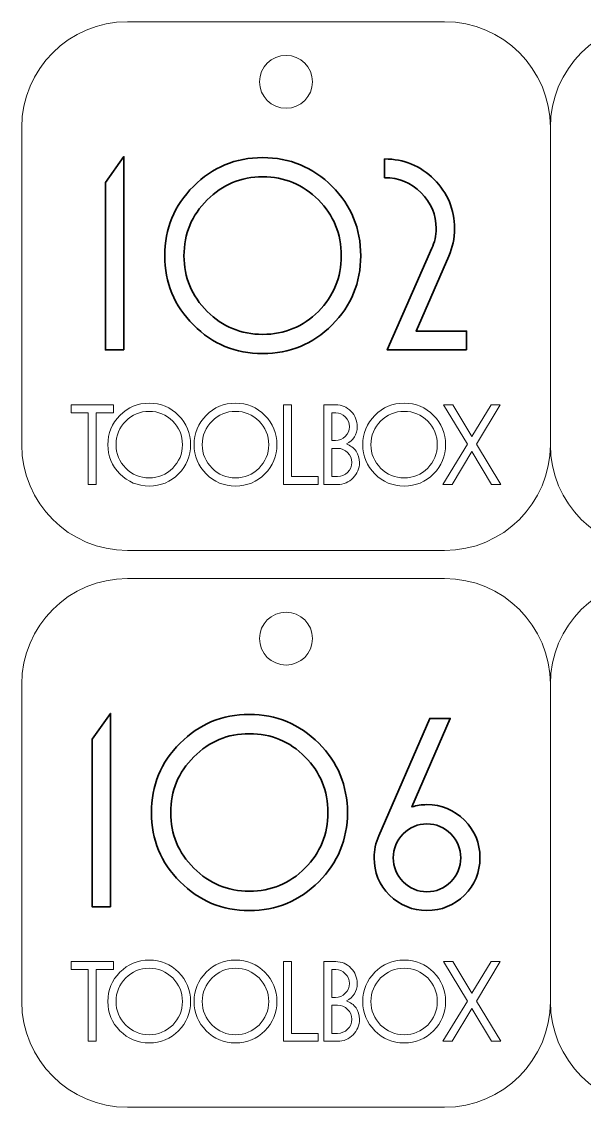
# Model space of a CAD drawing. Header units: inches. Extents: x 269 to 1026, y -294 to 278.
# Drawn here: x 269.5 to 322.7, y -138.3 to -35.6 of the extents above; entities that cross this region are included whole.
import ezdxf

# ---------------------------------------------------------------- set-up
doc = ezdxf.new("R2010")
doc.units = ezdxf.units.IN
doc.header["$MEASUREMENT"] = 0
doc.layers.add('Default', color=7, linetype='Continuous')

# ---------------------------------------------------------------- blocks, each defined once
blk = doc.blocks.new('block 405')
at = {"layer": 'Default', "color": 7, "lineweight": 35}
blk.add_lwpolyline([(279.13, -66.67), (277.39, -66.67), (277.39, -50.83), (279.13, -48.39), (279.13, -66.67)], dxfattribs=at)
for points, knots in [([(301.54, -57.77), (301.54, -60.32), (300.64, -62.5), (298.83, -64.31), (297.01, -66.13), (294.83, -67.03), (292.26, -67.03), (289.69, -67.03), (287.51, -66.13), (285.71, -64.31), (283.91, -62.5), (283, -60.32), (283, -57.77), (283, -55.21), (283.91, -53.02), (285.71, -51.21), (287.51, -49.4), (289.69, -48.49), (292.26, -48.49), (294.83, -48.49), (297.01, -49.4), (298.83, -51.21), (300.64, -53.02), (301.54, -55.21), (301.54, -57.77)], [0, 0, 0, 0, 1, 1, 1, 2, 2, 2, 3, 3, 3, 4, 4, 4, 5, 5, 5, 6, 6, 6, 7, 7, 7, 8, 8, 8, 8]), ([(311.55, -66.67), (311.55, -66.67), (304.04, -66.67), (304.04, -66.67), (304.04, -66.67), (308.25, -57.07), (308.25, -57.07), (308.53, -56.52), (308.67, -55.89), (308.67, -55.2), (308.67, -53.88), (308.19, -52.75), (307.24, -51.81), (306.29, -50.86), (305.15, -50.39), (303.8, -50.39), (303.8, -50.39), (303.8, -48.62), (303.8, -48.62), (305.62, -48.62), (307.18, -49.26), (308.47, -50.55), (309.76, -51.83), (310.41, -53.38), (310.41, -55.2), (310.41, -56.14), (310.23, -57), (309.86, -57.8), (309.86, -57.8), (306.77, -64.9), (306.77, -64.9), (306.77, -64.9), (311.55, -64.9), (311.55, -64.9), (311.55, -64.9), (311.55, -66.67), (311.55, -66.67)], [0, 0, 0, 0, 1, 1, 1, 2, 2, 2, 3, 3, 3, 4, 4, 4, 5, 5, 5, 6, 6, 6, 7, 7, 7, 8, 8, 8, 9, 9, 9, 10, 10, 10, 11, 11, 11, 12, 12, 12, 12]), ([(299.7, -57.77), (299.7, -55.71), (298.97, -53.95), (297.53, -52.5), (296.08, -51.04), (294.32, -50.31), (292.26, -50.31), (290.22, -50.31), (288.46, -51.04), (287.01, -52.5), (285.55, -53.95), (284.82, -55.71), (284.82, -57.77), (284.82, -59.82), (285.55, -61.57), (287.01, -63.03), (288.46, -64.48), (290.22, -65.21), (292.26, -65.21), (294.32, -65.21), (296.08, -64.48), (297.53, -63.03), (298.97, -61.57), (299.7, -59.82), (299.7, -57.77)], [0, 0, 0, 0, 1, 1, 1, 2, 2, 2, 3, 3, 3, 4, 4, 4, 5, 5, 5, 6, 6, 6, 7, 7, 7, 8, 8, 8, 8])]:
    blk.add_open_spline(points, degree=3, knots=knots, dxfattribs=at)
blk = doc.blocks.new('block 404')
at = {"layer": 'Default'}
blk.add_blockref('block 405', (0, 0), dxfattribs=at)
blk = doc.blocks.new('block 413')
at = {"layer": 'Default', "color": 7, "lineweight": 35}
blk.add_lwpolyline([(277.87, -119.33), (276.13, -119.33), (276.13, -103.49), (277.87, -101.05), (277.87, -119.33)], dxfattribs=at)
for points, knots in [([(300.28, -110.44), (300.28, -112.98), (299.38, -115.16), (297.56, -116.98), (295.75, -118.79), (293.56, -119.69), (291, -119.69), (288.43, -119.69), (286.25, -118.79), (284.45, -116.98), (282.64, -115.16), (281.74, -112.98), (281.74, -110.44), (281.74, -107.87), (282.64, -105.68), (284.45, -103.87), (286.25, -102.06), (288.43, -101.15), (291, -101.15), (293.56, -101.15), (295.75, -102.06), (297.56, -103.87), (299.38, -105.68), (300.28, -107.87), (300.28, -110.44)], [0, 0, 0, 0, 1, 1, 1, 2, 2, 2, 3, 3, 3, 4, 4, 4, 5, 5, 5, 6, 6, 6, 7, 7, 7, 8, 8, 8, 8]), ([(312.81, -114.7), (312.81, -116.09), (312.32, -117.27), (311.34, -118.24), (310.36, -119.21), (309.18, -119.69), (307.8, -119.69), (306.43, -119.69), (305.25, -119.21), (304.27, -118.24), (303.29, -117.27), (302.8, -116.09), (302.8, -114.7), (302.8, -114.01), (302.95, -113.31), (303.25, -112.62), (303.25, -112.62), (308.06, -101.52), (308.06, -101.52), (308.06, -101.52), (310.01, -101.52), (310.01, -101.52), (310.01, -101.52), (306.38, -109.89), (306.38, -109.89), (306.84, -109.75), (307.3, -109.68), (307.79, -109.68), (309.18, -109.68), (310.36, -110.17), (311.34, -111.15), (312.32, -112.13), (312.81, -113.31), (312.81, -114.7)], [0, 0, 0, 0, 1, 1, 1, 2, 2, 2, 3, 3, 3, 4, 4, 4, 5, 5, 5, 6, 6, 6, 7, 7, 7, 8, 8, 8, 9, 9, 9, 10, 10, 10, 11, 11, 11, 11]), ([(298.44, -110.44), (298.44, -108.37), (297.71, -106.61), (296.26, -105.16), (294.82, -103.7), (293.06, -102.97), (291, -102.97), (288.95, -102.97), (287.2, -103.7), (285.75, -105.16), (284.29, -106.61), (283.56, -108.37), (283.56, -110.44), (283.56, -112.48), (284.29, -114.23), (285.75, -115.69), (287.2, -117.14), (288.95, -117.87), (291, -117.87), (293.06, -117.87), (294.82, -117.14), (296.26, -115.69), (297.71, -114.23), (298.44, -112.48), (298.44, -110.44)], [0, 0, 0, 0, 1, 1, 1, 2, 2, 2, 3, 3, 3, 4, 4, 4, 5, 5, 5, 6, 6, 6, 7, 7, 7, 8, 8, 8, 8]), ([(310.99, -114.71), (310.99, -113.83), (310.68, -113.07), (310.06, -112.44), (309.43, -111.82), (308.68, -111.5), (307.8, -111.5), (306.93, -111.5), (306.18, -111.82), (305.56, -112.44), (304.94, -113.07), (304.62, -113.83), (304.62, -114.71), (304.62, -115.6), (304.94, -116.36), (305.56, -116.98), (306.18, -117.61), (306.93, -117.92), (307.8, -117.92), (308.68, -117.92), (309.43, -117.61), (310.06, -116.98), (310.68, -116.36), (310.99, -115.6), (310.99, -114.71)], [0, 0, 0, 0, 1, 1, 1, 2, 2, 2, 3, 3, 3, 4, 4, 4, 5, 5, 5, 6, 6, 6, 7, 7, 7, 8, 8, 8, 8])]:
    blk.add_open_spline(points, degree=3, knots=knots, dxfattribs=at)
blk = doc.blocks.new('block 412')
at = {"layer": 'Default'}
blk.add_blockref('block 413', (0, 0), dxfattribs=at)
blk = doc.blocks.new('block 780')
at = {"layer": 'Default', "color": 240, "lineweight": 9}
blk.add_open_spline([(279.47, -85.64), (279.47, -85.64), (309.47, -85.64), (309.47, -85.64), (314.99, -85.64), (319.47, -81.16), (319.47, -75.64), (319.47, -75.64), (319.47, -45.64), (319.47, -45.64), (319.47, -40.12), (314.99, -35.64), (309.47, -35.64), (309.47, -35.64), (279.47, -35.64), (279.47, -35.64), (273.95, -35.64), (269.47, -40.12), (269.47, -45.64), (269.47, -45.64), (269.47, -75.64), (269.47, -75.64), (269.47, -81.16), (273.95, -85.64), (279.47, -85.64)], degree=3, knots=[0, 0, 0, 0, 1, 1, 1, 2, 2, 2, 3, 3, 3, 4, 4, 4, 5, 5, 5, 6, 6, 6, 7, 7, 7, 8, 8, 8, 8], dxfattribs=at)
blk = doc.blocks.new('block 781')
at = {"layer": 'Default', "color": 240, "lineweight": 9}
blk.add_open_spline([(291.97, -41.32), (291.97, -39.94), (293.09, -38.82), (294.47, -38.82), (295.85, -38.82), (296.97, -39.94), (296.97, -41.32), (296.97, -42.7), (295.85, -43.82), (294.47, -43.82), (293.09, -43.82), (291.97, -42.7), (291.97, -41.32)], degree=3, knots=[0, 0, 0, 0, 1, 1, 1, 2, 2, 2, 3, 3, 3, 4, 4, 4, 4], dxfattribs=at)
blk = doc.blocks.new('block 782')
at = {"layer": 'Default', "color": 7, "lineweight": 5}
blk.add_lwpolyline([(278.15, -72.62), (276.51, -72.62), (276.51, -79.4), (275.77, -79.4), (275.77, -72.62), (274.15, -72.62), (274.15, -71.87), (278.15, -71.87), (278.15, -72.62)], dxfattribs=at)
blk = doc.blocks.new('block 783')
at = {"layer": 'Default', "color": 7, "lineweight": 5}
blk.add_open_spline([(285.45, -75.64), (285.45, -76.72), (285.07, -77.64), (284.3, -78.4), (283.54, -79.17), (282.61, -79.55), (281.53, -79.55), (280.45, -79.55), (279.52, -79.17), (278.76, -78.4), (278, -77.64), (277.62, -76.72), (277.62, -75.64), (277.62, -74.56), (278, -73.63), (278.76, -72.87), (279.52, -72.1), (280.45, -71.72), (281.53, -71.72), (282.61, -71.72), (283.54, -72.1), (284.3, -72.87), (285.07, -73.63), (285.45, -74.56), (285.45, -75.64)], degree=3, knots=[0, 0, 0, 0, 1, 1, 1, 2, 2, 2, 3, 3, 3, 4, 4, 4, 5, 5, 5, 6, 6, 6, 7, 7, 7, 8, 8, 8, 8], dxfattribs=at)
blk = doc.blocks.new('block 784')
at = {"layer": 'Default', "color": 7, "lineweight": 5}
blk.add_open_spline([(284.67, -75.64), (284.67, -74.77), (284.37, -74.02), (283.75, -73.41), (283.14, -72.79), (282.4, -72.49), (281.53, -72.49), (280.67, -72.49), (279.93, -72.79), (279.31, -73.41), (278.7, -74.02), (278.39, -74.77), (278.39, -75.64), (278.39, -76.5), (278.7, -77.24), (279.31, -77.86), (279.93, -78.47), (280.67, -78.78), (281.53, -78.78), (282.4, -78.78), (283.14, -78.47), (283.75, -77.86), (284.37, -77.24), (284.67, -76.5), (284.67, -75.64)], degree=3, knots=[0, 0, 0, 0, 1, 1, 1, 2, 2, 2, 3, 3, 3, 4, 4, 4, 5, 5, 5, 6, 6, 6, 7, 7, 7, 8, 8, 8, 8], dxfattribs=at)
blk = doc.blocks.new('block 785')
at = {"layer": 'Default', "color": 7, "lineweight": 5}
blk.add_open_spline([(293.61, -75.64), (293.61, -76.72), (293.23, -77.64), (292.47, -78.4), (291.7, -79.17), (290.78, -79.55), (289.69, -79.55), (288.61, -79.55), (287.68, -79.17), (286.92, -78.4), (286.16, -77.64), (285.78, -76.72), (285.78, -75.64), (285.78, -74.56), (286.16, -73.63), (286.92, -72.87), (287.68, -72.1), (288.61, -71.72), (289.69, -71.72), (290.78, -71.72), (291.7, -72.1), (292.47, -72.87), (293.23, -73.63), (293.61, -74.56), (293.61, -75.64)], degree=3, knots=[0, 0, 0, 0, 1, 1, 1, 2, 2, 2, 3, 3, 3, 4, 4, 4, 5, 5, 5, 6, 6, 6, 7, 7, 7, 8, 8, 8, 8], dxfattribs=at)
blk = doc.blocks.new('block 786')
at = {"layer": 'Default', "color": 7, "lineweight": 5}
blk.add_open_spline([(292.83, -75.64), (292.83, -74.77), (292.53, -74.02), (291.92, -73.41), (291.3, -72.79), (290.56, -72.49), (289.69, -72.49), (288.83, -72.49), (288.09, -72.79), (287.47, -73.41), (286.86, -74.02), (286.55, -74.77), (286.55, -75.64), (286.55, -76.5), (286.86, -77.24), (287.47, -77.86), (288.09, -78.47), (288.83, -78.78), (289.69, -78.78), (290.56, -78.78), (291.3, -78.47), (291.92, -77.86), (292.53, -77.24), (292.83, -76.5), (292.83, -75.64)], degree=3, knots=[0, 0, 0, 0, 1, 1, 1, 2, 2, 2, 3, 3, 3, 4, 4, 4, 5, 5, 5, 6, 6, 6, 7, 7, 7, 8, 8, 8, 8], dxfattribs=at)
blk = doc.blocks.new('block 787')
at = {"layer": 'Default', "color": 7, "lineweight": 5}
blk.add_lwpolyline([(297.5, -79.4), (294.24, -79.4), (294.24, -71.87), (294.98, -71.87), (294.98, -78.65), (297.5, -78.65), (297.5, -79.4)], dxfattribs=at)
blk = doc.blocks.new('block 788')
at = {"layer": 'Default', "color": 7, "lineweight": 5}
blk.add_open_spline([(301.42, -77.32), (301.42, -77.89), (301.22, -78.38), (300.81, -78.79), (300.41, -79.19), (299.92, -79.4), (299.35, -79.4), (299.35, -79.4), (298.05, -79.4), (298.05, -79.4), (298.05, -79.4), (298.05, -71.87), (298.05, -71.87), (298.05, -71.87), (299.17, -71.87), (299.17, -71.87), (299.74, -71.87), (300.22, -72.07), (300.61, -72.48), (301.01, -72.88), (301.2, -73.37), (301.2, -73.94), (301.2, -74.69), (300.86, -75.24), (300.18, -75.57), (300.56, -75.71), (300.87, -75.94), (301.09, -76.25), (301.31, -76.56), (301.42, -76.92), (301.42, -77.32)], degree=3, knots=[0, 0, 0, 0, 1, 1, 1, 2, 2, 2, 3, 3, 3, 4, 4, 4, 5, 5, 5, 6, 6, 6, 7, 7, 7, 8, 8, 8, 9, 9, 9, 10, 10, 10, 10], dxfattribs=at)
blk = doc.blocks.new('block 789')
at = {"layer": 'Default', "color": 7, "lineweight": 5}
blk.add_open_spline([(300.47, -73.94), (300.47, -73.58), (300.34, -73.27), (300.08, -73.01), (299.83, -72.75), (299.52, -72.62), (299.17, -72.62), (299.17, -72.62), (298.79, -72.62), (298.79, -72.62), (298.79, -72.62), (298.79, -75.24), (298.79, -75.24), (298.79, -75.24), (299.14, -75.24), (299.14, -75.24), (299.51, -75.24), (299.82, -75.12), (300.08, -74.86), (300.34, -74.6), (300.47, -74.3), (300.47, -73.94)], degree=3, knots=[0, 0, 0, 0, 1, 1, 1, 2, 2, 2, 3, 3, 3, 4, 4, 4, 5, 5, 5, 6, 6, 6, 7, 7, 7, 7], dxfattribs=at)
blk = doc.blocks.new('block 790')
at = {"layer": 'Default', "color": 7, "lineweight": 5}
blk.add_open_spline([(300.69, -77.32), (300.69, -76.95), (300.56, -76.64), (300.29, -76.38), (300.03, -76.12), (299.71, -75.99), (299.34, -75.99), (299.34, -75.99), (298.79, -75.99), (298.79, -75.99), (298.79, -75.99), (298.79, -78.65), (298.79, -78.65), (298.79, -78.65), (299.34, -78.65), (299.34, -78.65), (299.71, -78.65), (300.03, -78.52), (300.29, -78.26), (300.56, -78), (300.69, -77.69), (300.69, -77.32)], degree=3, knots=[0, 0, 0, 0, 1, 1, 1, 2, 2, 2, 3, 3, 3, 4, 4, 4, 5, 5, 5, 6, 6, 6, 7, 7, 7, 7], dxfattribs=at)
blk = doc.blocks.new('block 791')
at = {"layer": 'Default', "color": 7, "lineweight": 5}
blk.add_open_spline([(309.56, -75.64), (309.56, -76.72), (309.18, -77.64), (308.42, -78.4), (307.65, -79.17), (306.73, -79.55), (305.64, -79.55), (304.56, -79.55), (303.63, -79.17), (302.87, -78.4), (302.11, -77.64), (301.73, -76.72), (301.73, -75.64), (301.73, -74.56), (302.11, -73.63), (302.87, -72.87), (303.63, -72.1), (304.56, -71.72), (305.64, -71.72), (306.73, -71.72), (307.65, -72.1), (308.42, -72.87), (309.18, -73.63), (309.56, -74.56), (309.56, -75.64)], degree=3, knots=[0, 0, 0, 0, 1, 1, 1, 2, 2, 2, 3, 3, 3, 4, 4, 4, 5, 5, 5, 6, 6, 6, 7, 7, 7, 8, 8, 8, 8], dxfattribs=at)
blk = doc.blocks.new('block 792')
at = {"layer": 'Default', "color": 7, "lineweight": 5}
blk.add_open_spline([(308.78, -75.64), (308.78, -74.77), (308.48, -74.02), (307.87, -73.41), (307.25, -72.79), (306.51, -72.49), (305.64, -72.49), (304.78, -72.49), (304.04, -72.79), (303.42, -73.41), (302.81, -74.02), (302.5, -74.77), (302.5, -75.64), (302.5, -76.5), (302.81, -77.24), (303.42, -77.86), (304.04, -78.47), (304.78, -78.78), (305.64, -78.78), (306.51, -78.78), (307.25, -78.47), (307.87, -77.86), (308.48, -77.24), (308.78, -76.5), (308.78, -75.64)], degree=3, knots=[0, 0, 0, 0, 1, 1, 1, 2, 2, 2, 3, 3, 3, 4, 4, 4, 5, 5, 5, 6, 6, 6, 7, 7, 7, 8, 8, 8, 8], dxfattribs=at)
blk = doc.blocks.new('block 793')
at = {"layer": 'Default', "color": 7, "lineweight": 5}
blk.add_lwpolyline([(314.79, -79.4), (313.92, -79.4), (312.06, -76.3), (310.18, -79.4), (309.31, -79.4), (311.62, -75.59), (309.37, -71.87), (310.24, -71.87), (312.05, -74.86), (313.86, -71.87), (314.73, -71.87), (312.49, -75.59), (314.79, -79.4)], dxfattribs=at)
blk = doc.blocks.new('block 794')
at = {"layer": 'Default', "color": 240, "lineweight": 9}
blk.add_open_spline([(329.47, -85.64), (329.47, -85.64), (359.47, -85.64), (359.47, -85.64), (364.99, -85.64), (369.47, -81.16), (369.47, -75.64), (369.47, -75.64), (369.47, -45.64), (369.47, -45.64), (369.47, -40.12), (364.99, -35.64), (359.47, -35.64), (359.47, -35.64), (329.47, -35.64), (329.47, -35.64), (323.95, -35.64), (319.47, -40.12), (319.47, -45.64), (319.47, -45.64), (319.47, -75.64), (319.47, -75.64), (319.47, -81.16), (323.95, -85.64), (329.47, -85.64)], degree=3, knots=[0, 0, 0, 0, 1, 1, 1, 2, 2, 2, 3, 3, 3, 4, 4, 4, 5, 5, 5, 6, 6, 6, 7, 7, 7, 8, 8, 8, 8], dxfattribs=at)
blk = doc.blocks.new('block 840')
at = {"layer": 'Default', "color": 240, "lineweight": 9}
blk.add_open_spline([(279.47, -138.3), (279.47, -138.3), (309.47, -138.3), (309.47, -138.3), (314.99, -138.3), (319.47, -133.82), (319.47, -128.3), (319.47, -128.3), (319.47, -98.3), (319.47, -98.3), (319.47, -92.78), (314.99, -88.3), (309.47, -88.3), (309.47, -88.3), (279.47, -88.3), (279.47, -88.3), (273.95, -88.3), (269.47, -92.78), (269.47, -98.3), (269.47, -98.3), (269.47, -128.3), (269.47, -128.3), (269.47, -133.82), (273.95, -138.3), (279.47, -138.3)], degree=3, knots=[0, 0, 0, 0, 1, 1, 1, 2, 2, 2, 3, 3, 3, 4, 4, 4, 5, 5, 5, 6, 6, 6, 7, 7, 7, 8, 8, 8, 8], dxfattribs=at)
blk = doc.blocks.new('block 841')
at = {"layer": 'Default', "color": 240, "lineweight": 9}
blk.add_open_spline([(291.97, -93.98), (291.97, -92.6), (293.09, -91.48), (294.47, -91.48), (295.85, -91.48), (296.97, -92.6), (296.97, -93.98), (296.97, -95.37), (295.85, -96.48), (294.47, -96.48), (293.09, -96.48), (291.97, -95.37), (291.97, -93.98)], degree=3, knots=[0, 0, 0, 0, 1, 1, 1, 2, 2, 2, 3, 3, 3, 4, 4, 4, 4], dxfattribs=at)
blk = doc.blocks.new('block 842')
at = {"layer": 'Default', "color": 7, "lineweight": 5}
blk.add_lwpolyline([(278.15, -125.28), (276.51, -125.28), (276.51, -132.06), (275.77, -132.06), (275.77, -125.28), (274.15, -125.28), (274.15, -124.53), (278.15, -124.53), (278.15, -125.28)], dxfattribs=at)
blk = doc.blocks.new('block 843')
at = {"layer": 'Default', "color": 7, "lineweight": 5}
blk.add_open_spline([(285.45, -128.3), (285.45, -129.38), (285.07, -130.3), (284.3, -131.06), (283.54, -131.83), (282.61, -132.21), (281.53, -132.21), (280.45, -132.21), (279.52, -131.83), (278.76, -131.06), (278, -130.3), (277.62, -129.38), (277.62, -128.3), (277.62, -127.22), (278, -126.29), (278.76, -125.53), (279.52, -124.76), (280.45, -124.38), (281.53, -124.38), (282.61, -124.38), (283.54, -124.76), (284.3, -125.53), (285.07, -126.29), (285.45, -127.22), (285.45, -128.3)], degree=3, knots=[0, 0, 0, 0, 1, 1, 1, 2, 2, 2, 3, 3, 3, 4, 4, 4, 5, 5, 5, 6, 6, 6, 7, 7, 7, 8, 8, 8, 8], dxfattribs=at)
blk = doc.blocks.new('block 844')
at = {"layer": 'Default', "color": 7, "lineweight": 5}
blk.add_open_spline([(284.67, -128.3), (284.67, -127.43), (284.37, -126.69), (283.75, -126.07), (283.14, -125.46), (282.4, -125.15), (281.53, -125.15), (280.67, -125.15), (279.93, -125.46), (279.31, -126.07), (278.7, -126.69), (278.39, -127.43), (278.39, -128.3), (278.39, -129.17), (278.7, -129.9), (279.31, -130.52), (279.93, -131.14), (280.67, -131.44), (281.53, -131.44), (282.4, -131.44), (283.14, -131.14), (283.75, -130.52), (284.37, -129.9), (284.67, -129.17), (284.67, -128.3)], degree=3, knots=[0, 0, 0, 0, 1, 1, 1, 2, 2, 2, 3, 3, 3, 4, 4, 4, 5, 5, 5, 6, 6, 6, 7, 7, 7, 8, 8, 8, 8], dxfattribs=at)
blk = doc.blocks.new('block 845')
at = {"layer": 'Default', "color": 7, "lineweight": 5}
blk.add_open_spline([(293.61, -128.3), (293.61, -129.38), (293.23, -130.3), (292.47, -131.06), (291.7, -131.83), (290.78, -132.21), (289.69, -132.21), (288.61, -132.21), (287.68, -131.83), (286.92, -131.06), (286.16, -130.3), (285.78, -129.38), (285.78, -128.3), (285.78, -127.22), (286.16, -126.29), (286.92, -125.53), (287.68, -124.76), (288.61, -124.38), (289.69, -124.38), (290.78, -124.38), (291.7, -124.76), (292.47, -125.53), (293.23, -126.29), (293.61, -127.22), (293.61, -128.3)], degree=3, knots=[0, 0, 0, 0, 1, 1, 1, 2, 2, 2, 3, 3, 3, 4, 4, 4, 5, 5, 5, 6, 6, 6, 7, 7, 7, 8, 8, 8, 8], dxfattribs=at)
blk = doc.blocks.new('block 846')
at = {"layer": 'Default', "color": 7, "lineweight": 5}
blk.add_open_spline([(292.83, -128.3), (292.83, -127.43), (292.53, -126.69), (291.92, -126.07), (291.3, -125.46), (290.56, -125.15), (289.69, -125.15), (288.83, -125.15), (288.09, -125.46), (287.47, -126.07), (286.86, -126.69), (286.55, -127.43), (286.55, -128.3), (286.55, -129.17), (286.86, -129.9), (287.47, -130.52), (288.09, -131.14), (288.83, -131.44), (289.69, -131.44), (290.56, -131.44), (291.3, -131.14), (291.92, -130.52), (292.53, -129.9), (292.83, -129.17), (292.83, -128.3)], degree=3, knots=[0, 0, 0, 0, 1, 1, 1, 2, 2, 2, 3, 3, 3, 4, 4, 4, 5, 5, 5, 6, 6, 6, 7, 7, 7, 8, 8, 8, 8], dxfattribs=at)
blk = doc.blocks.new('block 847')
at = {"layer": 'Default', "color": 7, "lineweight": 5}
blk.add_lwpolyline([(297.5, -132.06), (294.24, -132.06), (294.24, -124.53), (294.98, -124.53), (294.98, -131.31), (297.5, -131.31), (297.5, -132.06)], dxfattribs=at)
blk = doc.blocks.new('block 848')
at = {"layer": 'Default', "color": 7, "lineweight": 5}
blk.add_open_spline([(301.42, -129.98), (301.42, -130.55), (301.22, -131.04), (300.81, -131.45), (300.41, -131.85), (299.92, -132.06), (299.35, -132.06), (299.35, -132.06), (298.05, -132.06), (298.05, -132.06), (298.05, -132.06), (298.05, -124.53), (298.05, -124.53), (298.05, -124.53), (299.17, -124.53), (299.17, -124.53), (299.74, -124.53), (300.22, -124.73), (300.61, -125.14), (301.01, -125.54), (301.2, -126.03), (301.2, -126.6), (301.2, -127.35), (300.86, -127.9), (300.18, -128.24), (300.56, -128.37), (300.87, -128.6), (301.09, -128.91), (301.31, -129.22), (301.42, -129.58), (301.42, -129.98)], degree=3, knots=[0, 0, 0, 0, 1, 1, 1, 2, 2, 2, 3, 3, 3, 4, 4, 4, 5, 5, 5, 6, 6, 6, 7, 7, 7, 8, 8, 8, 9, 9, 9, 10, 10, 10, 10], dxfattribs=at)
blk = doc.blocks.new('block 849')
at = {"layer": 'Default', "color": 7, "lineweight": 5}
blk.add_open_spline([(300.47, -126.6), (300.47, -126.24), (300.34, -125.93), (300.08, -125.67), (299.83, -125.41), (299.52, -125.28), (299.17, -125.28), (299.17, -125.28), (298.79, -125.28), (298.79, -125.28), (298.79, -125.28), (298.79, -127.91), (298.79, -127.91), (298.79, -127.91), (299.14, -127.91), (299.14, -127.91), (299.51, -127.91), (299.82, -127.78), (300.08, -127.52), (300.34, -127.27), (300.47, -126.96), (300.47, -126.6)], degree=3, knots=[0, 0, 0, 0, 1, 1, 1, 2, 2, 2, 3, 3, 3, 4, 4, 4, 5, 5, 5, 6, 6, 6, 7, 7, 7, 7], dxfattribs=at)
blk = doc.blocks.new('block 850')
at = {"layer": 'Default', "color": 7, "lineweight": 5}
blk.add_open_spline([(300.69, -129.98), (300.69, -129.62), (300.56, -129.3), (300.29, -129.04), (300.03, -128.78), (299.71, -128.65), (299.34, -128.65), (299.34, -128.65), (298.79, -128.65), (298.79, -128.65), (298.79, -128.65), (298.79, -131.31), (298.79, -131.31), (298.79, -131.31), (299.34, -131.31), (299.34, -131.31), (299.71, -131.31), (300.03, -131.18), (300.29, -130.92), (300.56, -130.66), (300.69, -130.35), (300.69, -129.98)], degree=3, knots=[0, 0, 0, 0, 1, 1, 1, 2, 2, 2, 3, 3, 3, 4, 4, 4, 5, 5, 5, 6, 6, 6, 7, 7, 7, 7], dxfattribs=at)
blk = doc.blocks.new('block 851')
at = {"layer": 'Default', "color": 7, "lineweight": 5}
blk.add_open_spline([(309.56, -128.3), (309.56, -129.38), (309.18, -130.3), (308.42, -131.06), (307.65, -131.83), (306.73, -132.21), (305.64, -132.21), (304.56, -132.21), (303.63, -131.83), (302.87, -131.06), (302.11, -130.3), (301.73, -129.38), (301.73, -128.3), (301.73, -127.22), (302.11, -126.29), (302.87, -125.53), (303.63, -124.76), (304.56, -124.38), (305.64, -124.38), (306.73, -124.38), (307.65, -124.76), (308.42, -125.53), (309.18, -126.29), (309.56, -127.22), (309.56, -128.3)], degree=3, knots=[0, 0, 0, 0, 1, 1, 1, 2, 2, 2, 3, 3, 3, 4, 4, 4, 5, 5, 5, 6, 6, 6, 7, 7, 7, 8, 8, 8, 8], dxfattribs=at)
blk = doc.blocks.new('block 852')
at = {"layer": 'Default', "color": 7, "lineweight": 5}
blk.add_open_spline([(308.78, -128.3), (308.78, -127.43), (308.48, -126.69), (307.87, -126.07), (307.25, -125.46), (306.51, -125.15), (305.64, -125.15), (304.78, -125.15), (304.04, -125.46), (303.42, -126.07), (302.81, -126.69), (302.5, -127.43), (302.5, -128.3), (302.5, -129.17), (302.81, -129.9), (303.42, -130.52), (304.04, -131.14), (304.78, -131.44), (305.64, -131.44), (306.51, -131.44), (307.25, -131.14), (307.87, -130.52), (308.48, -129.9), (308.78, -129.17), (308.78, -128.3)], degree=3, knots=[0, 0, 0, 0, 1, 1, 1, 2, 2, 2, 3, 3, 3, 4, 4, 4, 5, 5, 5, 6, 6, 6, 7, 7, 7, 8, 8, 8, 8], dxfattribs=at)
blk = doc.blocks.new('block 853')
at = {"layer": 'Default', "color": 7, "lineweight": 5}
blk.add_lwpolyline([(314.79, -132.06), (313.92, -132.06), (312.06, -128.96), (310.18, -132.06), (309.31, -132.06), (311.62, -128.26), (309.37, -124.53), (310.24, -124.53), (312.05, -127.52), (313.86, -124.53), (314.73, -124.53), (312.49, -128.26), (314.79, -132.06)], dxfattribs=at)
blk = doc.blocks.new('block 854')
at = {"layer": 'Default', "color": 240, "lineweight": 9}
blk.add_open_spline([(329.47, -138.3), (329.47, -138.3), (359.47, -138.3), (359.47, -138.3), (364.99, -138.3), (369.47, -133.82), (369.47, -128.3), (369.47, -128.3), (369.47, -98.3), (369.47, -98.3), (369.47, -92.78), (364.99, -88.3), (359.47, -88.3), (359.47, -88.3), (329.47, -88.3), (329.47, -88.3), (323.95, -88.3), (319.47, -92.78), (319.47, -98.3), (319.47, -98.3), (319.47, -128.3), (319.47, -128.3), (319.47, -133.82), (323.95, -138.3), (329.47, -138.3)], degree=3, knots=[0, 0, 0, 0, 1, 1, 1, 2, 2, 2, 3, 3, 3, 4, 4, 4, 5, 5, 5, 6, 6, 6, 7, 7, 7, 8, 8, 8, 8], dxfattribs=at)

msp = doc.modelspace()

# ---------------------------------------------------------------- block references
at = {"layer": 'Default'}
for name in ['block 780', 'block 794', 'block 781', 'block 404', 'block 783', 'block 785', 'block 791', 'block 782', 'block 784', 'block 786', 'block 787', 'block 788', 'block 789', 'block 792', 'block 793', 'block 790', 'block 840', 'block 854', 'block 841', 'block 412', 'block 842', 'block 843', 'block 844', 'block 845', 'block 846', 'block 847', 'block 848', 'block 851', 'block 852', 'block 853', 'block 849', 'block 850']:
    msp.add_blockref(name, (0, 0), dxfattribs=at)

doc.saveas('drawing.dxf')
